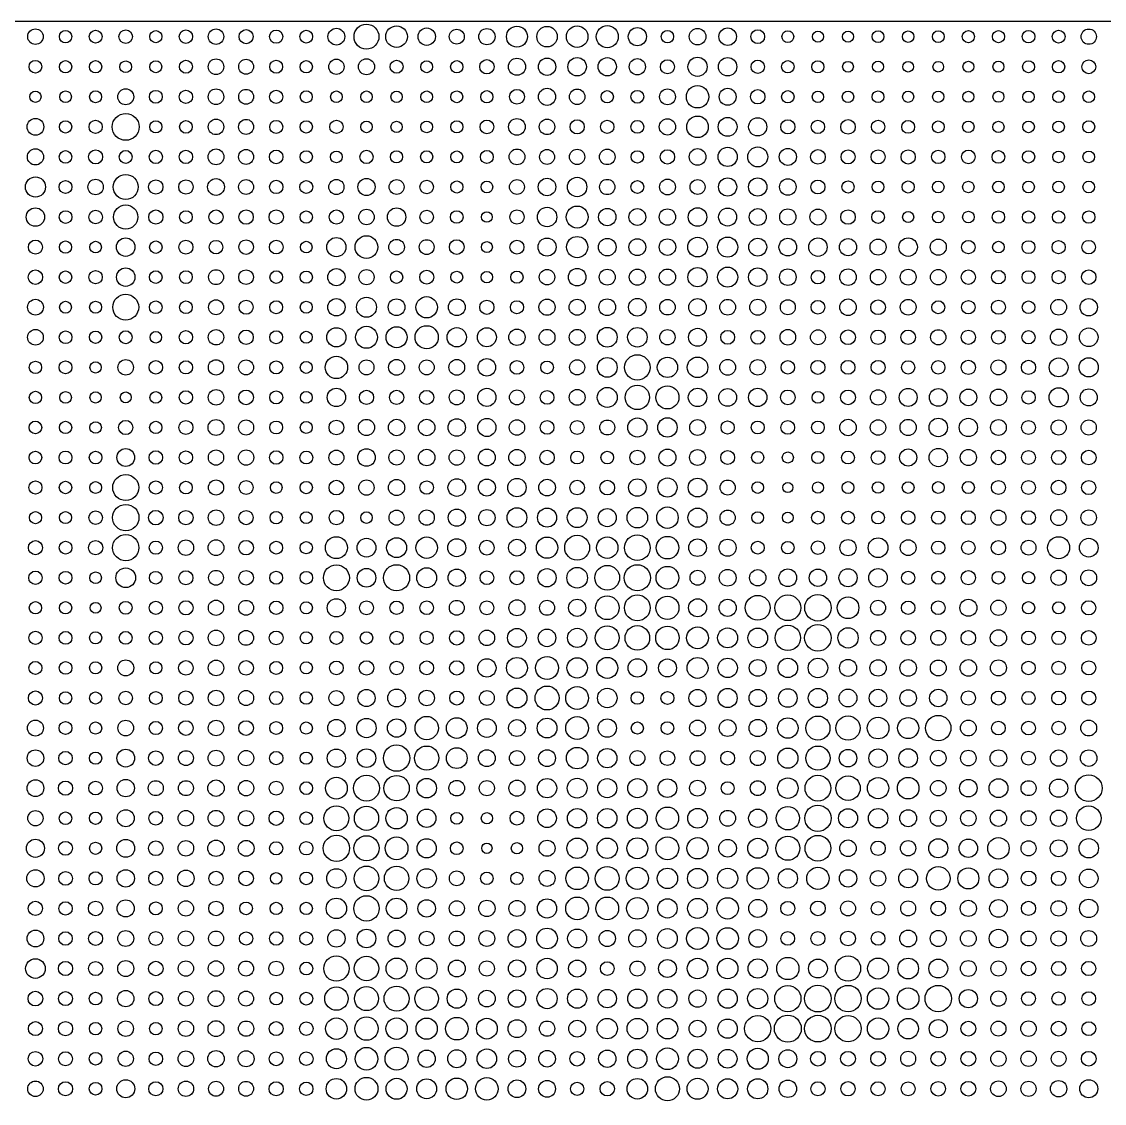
# Model space of a CAD drawing. Header units: millimetres. Extents: x 0 to 15650, y 0 to 8040.
# Drawn here: x 7827 to 9824, y 6045 to 8040 of the extents above; entities that cross this region are included whole.
import ezdxf

# ---------------------------------------------------------------- set-up
doc = ezdxf.new("R2010")
doc.units = ezdxf.units.MM
doc.layers.add('Default', color=7, linetype='Continuous', true_color=0x000000)

msp = doc.modelspace()

# ---------------------------------------------------------------- linework, layer by layer
at = {"layer": 'Default', "color": 0}
msp.add_lwpolyline([(0, 8040), (0, 0), (15650, 0), (15650, 8040)], close=True, dxfattribs=at)
for centre, radius in [((7852.7, 8012.3), 14.3), ((8185.7, 8012.3), 14.2), ((8407.7, 8012.3), 15.5), ((8463.2, 8012.3), 23), ((8518.7, 8012.3), 20), ((8574.2, 8012.3), 16), ((8685.2, 8012.3), 15), ((8740.7, 8012.3), 19.3), ((8796.2, 8012.3), 18.9), ((8851.7, 8012.3), 19.9), ((8907.2, 8012.3), 20.3), ((8962.7, 8012.3), 16.7), ((9073.7, 8012.3), 15.3), ((9129.2, 8012.3), 16.2), ((9795.1, 8012.3), 14.1), ((7908.2, 8012.3), 11.4), ((7963.7, 8012.3), 11.9), ((8019.2, 8012.3), 12.5), ((8074.7, 8012.3), 11.2), ((8130.2, 8012.3), 12.4), ((8241.2, 8012.3), 13), ((8296.7, 8012.3), 12.2), ((8352.2, 8012.3), 11.7), ((8629.7, 8012.3), 13.8), ((9018.2, 8012.3), 11.4), ((9184.7, 8012.3), 12.7), ((9240.2, 8012.3), 10.9), ((9295.7, 8012.3), 10.2), ((9351.2, 8012.3), 10.2), ((9406.6, 8012.3), 10.9), ((9462.1, 8012.3), 10.5), ((9517.6, 8012.3), 10.9), ((9573.1, 8012.3), 11.3), ((9628.6, 8012.3), 11.2), ((9684.1, 8012.3), 11.6), ((9739.6, 8012.3), 11.9), ((7852.7, 7956.8), 11.7), ((7908.2, 7956.8), 11.4), ((7963.7, 7956.8), 11.3), ((8019.2, 7956.8), 10.8), ((8074.7, 7956.8), 11), ((8130.2, 7956.8), 11.9), ((8185.7, 7956.8), 14.4), ((8241.2, 7956.8), 13.7), ((8296.7, 7956.8), 11.9), ((8352.2, 7956.8), 11.4), ((8407.7, 7956.8), 14.1), ((8463.2, 7956.8), 14.8), ((8518.7, 7956.8), 11.9), ((8574.2, 7956.8), 11), ((8629.7, 7956.8), 11.4), ((8685.2, 7956.8), 13.2), ((8740.7, 7956.8), 15.8), ((8796.2, 7956.8), 15.9), ((8851.7, 7956.8), 17), ((8907.2, 7956.8), 16.8), ((8962.7, 7956.8), 15), ((9018.2, 7956.8), 13), ((9073.7, 7956.8), 17.7), ((9129.2, 7956.8), 17), ((9184.7, 7956.8), 12.3), ((9240.2, 7956.8), 11.5), ((9295.7, 7956.8), 11.2), ((9351.2, 7956.8), 9.96), ((9406.6, 7956.8), 10.2), ((9462.1, 7956.8), 9.82), ((9517.6, 7956.8), 9.82), ((9573.1, 7956.8), 10), ((9628.6, 7956.8), 10.2), ((9684.1, 7956.8), 11), ((9739.6, 7956.8), 11.3), ((9795.1, 7956.8), 12.8), ((7852.7, 7901.4), 10.4), ((7908.2, 7901.4), 10.8), ((7963.7, 7901.4), 11.1), ((8019.2, 7901.4), 14.7), ((8074.7, 7901.4), 11.8), ((8130.2, 7901.4), 12.2), ((8185.7, 7901.4), 14.4), ((8241.2, 7901.4), 13.7), ((8296.7, 7901.4), 12.2), ((8352.2, 7901.4), 11.1), ((8407.7, 7901.4), 10.7), ((8463.2, 7901.4), 10.7), ((8518.7, 7901.4), 10.5), ((8574.2, 7901.4), 10.7), ((8629.7, 7901.4), 10.9), ((8685.2, 7901.4), 11.3), ((8740.7, 7901.4), 13.6), ((8796.2, 7901.4), 15.8), ((8851.7, 7901.4), 14.3), ((8907.2, 7901.4), 11.4), ((8962.7, 7901.4), 11.8), ((9018.2, 7901.4), 14.6), ((9073.7, 7901.4), 20.6), ((9129.2, 7901.4), 15.6), ((9184.7, 7901.4), 13.3), ((9240.2, 7901.4), 11.4), ((9295.7, 7901.4), 10.5), ((9351.2, 7901.4), 10.5), ((9406.6, 7901.4), 10.8), ((9462.1, 7901.4), 10.3), ((9517.6, 7901.4), 10.4), ((9573.1, 7901.4), 10.2), ((9628.6, 7901.4), 10.2), ((9684.1, 7901.4), 10.5), ((9739.6, 7901.4), 10.7), ((9795.1, 7901.4), 10.7), ((8019.2, 7845.9), 24.8), ((7852.7, 7845.9), 15.5), ((7908.2, 7845.9), 11.4), ((7963.7, 7845.9), 12.2), ((8074.7, 7845.9), 11.1), ((8130.2, 7845.9), 11.6), ((8185.7, 7845.9), 14.3), ((8241.2, 7845.9), 13.8), ((8296.7, 7845.9), 12), ((8352.2, 7845.9), 11.4), ((8407.7, 7845.9), 12.2), ((8463.2, 7845.9), 10.7), ((8518.7, 7845.9), 10.4), ((8574.2, 7845.9), 10.8), ((8629.7, 7845.9), 11.2), ((8685.2, 7845.9), 12.6), ((8740.7, 7845.9), 15.4), ((8796.2, 7845.9), 14.3), ((8851.7, 7845.9), 13.1), ((8907.2, 7845.9), 12.2), ((8962.7, 7845.9), 11.9), ((9018.2, 7845.9), 15), ((9073.7, 7845.9), 19.9), ((9129.2, 7845.9), 17.4), ((9184.7, 7845.9), 16.8), ((9240.2, 7845.9), 13.1), ((9295.7, 7845.9), 12.3), ((9351.2, 7845.9), 13.4), ((9406.6, 7845.9), 12.3), ((9462.1, 7845.9), 11.8), ((9517.6, 7845.9), 10.9), ((9573.1, 7845.9), 10.5), ((9628.6, 7845.9), 10.4), ((9684.1, 7845.9), 10.7), ((9739.6, 7845.9), 10.7), ((9795.1, 7845.9), 11.1), ((9129.2, 7790.5), 17.7), ((9184.7, 7790.5), 18.4), ((7852.7, 7790.5), 14.9), ((7908.2, 7790.5), 11.6), ((7963.7, 7790.5), 12.9), ((8019.2, 7790.5), 11.9), ((8074.7, 7790.5), 12.2), ((8130.2, 7790.5), 12.4), ((8185.7, 7790.5), 14.6), ((8241.2, 7790.5), 13.8), ((8296.7, 7790.5), 12.5), ((8352.2, 7790.5), 11.3), ((8407.7, 7790.5), 10.8), ((8463.2, 7790.5), 12.2), ((8518.7, 7790.5), 11.2), ((8574.2, 7790.5), 11.2), ((8629.7, 7790.5), 11), ((8685.2, 7790.5), 11.9), ((8740.7, 7790.5), 14.5), ((8796.2, 7790.5), 13.7), ((8851.7, 7790.5), 14.1), ((8907.2, 7790.5), 14.3), ((8962.7, 7790.5), 11.4), ((9018.2, 7790.5), 13.2), ((9073.7, 7790.5), 15.3), ((9240.2, 7790.5), 15.7), ((9295.7, 7790.5), 13.5), ((9351.2, 7790.5), 12.9), ((9406.6, 7790.5), 12.9), ((9462.1, 7790.5), 13.1), ((9517.6, 7790.5), 12.4), ((9573.1, 7790.5), 12.6), ((9628.6, 7790.5), 11.7), ((9684.1, 7790.5), 11.4), ((9739.6, 7790.5), 10.7), ((9795.1, 7790.5), 10.8), ((7852.7, 7735), 18.6), ((7908.2, 7735), 11.9), ((7963.7, 7735), 14.2), ((8019.2, 7735), 23), ((8074.7, 7735), 13.2), ((8130.2, 7735), 13.3), ((8185.7, 7735), 15.5), ((8241.2, 7735), 13.8), ((8296.7, 7735), 12.3), ((8352.2, 7735), 12), ((8407.7, 7735), 14), ((8463.2, 7735), 15.8), ((8518.7, 7735), 13.8), ((8574.2, 7735), 12.4), ((8740.7, 7735), 13.8), ((8796.2, 7735), 16.2), ((8851.7, 7735), 17.9), ((8907.2, 7735), 14.1), ((8962.7, 7735), 11.9), ((9018.2, 7735), 14.6), ((9073.7, 7735), 13.8), ((9129.2, 7735), 16.7), ((9184.7, 7735), 16.9), ((9240.2, 7735), 15.3), ((9295.7, 7735), 12.9), ((8629.7, 7735), 11.2), ((8685.2, 7735), 10.8), ((9351.2, 7735), 11.3), ((9406.6, 7735), 10.9), ((9462.1, 7735), 11.1), ((9517.6, 7735), 10.7), ((9573.1, 7735), 10.5), ((9628.6, 7735), 10.7), ((9684.1, 7735), 10.8), ((9739.6, 7735), 10.7), ((9795.1, 7735), 10.8), ((7852.7, 7679.6), 17), ((7908.2, 7679.6), 11.7), ((7963.7, 7679.6), 12.5), ((8019.2, 7679.6), 22.3), ((8074.7, 7679.6), 13.1), ((8130.2, 7679.6), 11.7), ((8185.7, 7679.6), 13), ((8241.2, 7679.6), 13.3), ((8296.7, 7679.6), 13.2), ((8352.2, 7679.6), 11.3), ((8407.7, 7679.6), 13.1), ((8463.2, 7679.6), 14.3), ((8518.7, 7679.6), 17), ((8574.2, 7679.6), 12.4), ((8629.7, 7679.6), 11.6), ((8685.2, 7679.6), 9.75), ((8740.7, 7679.6), 13.2), ((8796.2, 7679.6), 17.9), ((8851.7, 7679.6), 20.3), ((8907.2, 7679.6), 16), ((8962.7, 7679.6), 15.5), ((9018.2, 7679.6), 15.1), ((9073.7, 7679.6), 17.1), ((9129.2, 7679.6), 16.6), ((9184.7, 7679.6), 15.6), ((9240.2, 7679.6), 15), ((9295.7, 7679.6), 14.7), ((9351.2, 7679.6), 13.4), ((9406.6, 7679.6), 11.7), ((9462.1, 7679.6), 10.2), ((9517.6, 7679.6), 10.7), ((9573.1, 7679.6), 10.7), ((9628.6, 7679.6), 11.4), ((9684.1, 7679.6), 11.3), ((9739.6, 7679.6), 11.3), ((9795.1, 7679.6), 11.4), ((7852.7, 7624.1), 13), ((7908.2, 7624.1), 11.3), ((7963.7, 7624.1), 10.7), ((8019.2, 7624.1), 17.1), ((8074.7, 7624.1), 11.5), ((8130.2, 7624.1), 12.9), ((8185.7, 7624.1), 12.5), ((8241.2, 7624.1), 13.4), ((8296.7, 7624.1), 12.6), ((8352.2, 7624.1), 10.7), ((8407.7, 7624.1), 17.7), ((8463.2, 7624.1), 21), ((8518.7, 7624.1), 14.3), ((8574.2, 7624.1), 13.7), ((8629.7, 7624.1), 13.6), ((8685.2, 7624.1), 10.1), ((8740.7, 7624.1), 12.9), ((8796.2, 7624.1), 16.7), ((8851.7, 7624.1), 19.6), ((8907.2, 7624.1), 16.2), ((8962.7, 7624.1), 15.5), ((9018.2, 7624.1), 15.2), ((9073.7, 7624.1), 18.2), ((9129.2, 7624.1), 18.6), ((9184.7, 7624.1), 16.5), ((9240.2, 7624.1), 16.3), ((9295.7, 7624.1), 17), ((9351.2, 7624.1), 15.8), ((9406.6, 7624.1), 14.8), ((9462.1, 7624.1), 17), ((9517.6, 7624.1), 14.9), ((9573.1, 7624.1), 12.4), ((9628.6, 7624.1), 10.7), ((9684.1, 7624.1), 11.9), ((9739.6, 7624.1), 12.2), ((9795.1, 7624.1), 12.5), ((9129.2, 7568.7), 18.5), ((7852.7, 7568.7), 13.3), ((7908.2, 7568.7), 11.6), ((7963.7, 7568.7), 12.3), ((8019.2, 7568.7), 17), ((8074.7, 7568.7), 11.7), ((8130.2, 7568.7), 11.8), ((8185.7, 7568.7), 13.8), ((8241.2, 7568.7), 13.6), ((8296.7, 7568.7), 11.7), ((8352.2, 7568.7), 11.3), ((8407.7, 7568.7), 15.9), ((8463.2, 7568.7), 13.9), ((8518.7, 7568.7), 11.4), ((8574.2, 7568.7), 12.9), ((8629.7, 7568.7), 10.9), ((8685.2, 7568.7), 10.5), ((8740.7, 7568.7), 11.3), ((8796.2, 7568.7), 14.3), ((8851.7, 7568.7), 16.2), ((8907.2, 7568.7), 14.7), ((8962.7, 7568.7), 14.8), ((9018.2, 7568.7), 15), ((9073.7, 7568.7), 17.8), ((9184.7, 7568.7), 17), ((9240.2, 7568.7), 15.3), ((9295.7, 7568.7), 12.4), ((9351.2, 7568.7), 15.3), ((9406.6, 7568.7), 14.2), ((9462.1, 7568.7), 14.5), ((9517.6, 7568.7), 14.3), ((9573.1, 7568.7), 13.3), ((9628.6, 7568.7), 12.5), ((9684.1, 7568.7), 11.9), ((9739.6, 7568.7), 12.2), ((9795.1, 7568.7), 13.4), ((7852.7, 7513.2), 14.6), ((8019.2, 7513.2), 23.9), ((8407.7, 7513.2), 16), ((8463.2, 7513.2), 18.4), ((8518.7, 7513.2), 15.5), ((8574.2, 7513.2), 19.7), ((8629.7, 7513.2), 15.5), ((8796.2, 7513.2), 14.9), ((8851.7, 7513.2), 14.8), ((8907.2, 7513.2), 15.5), ((8962.7, 7513.2), 16.2), ((9018.2, 7513.2), 14.3), ((9073.7, 7513.2), 16.1), ((9129.2, 7513.2), 14.5), ((9184.7, 7513.2), 14.7), ((9351.2, 7513.2), 15.3), ((9462.1, 7513.2), 14.5), ((9739.6, 7513.2), 14.5), ((9795.1, 7513.2), 15.9), ((7908.2, 7513.2), 10.9), ((7963.7, 7513.2), 11.1), ((8074.7, 7513.2), 11.7), ((8130.2, 7513.2), 11.8), ((8185.7, 7513.2), 13.8), ((8241.2, 7513.2), 12.9), ((8296.7, 7513.2), 11.9), ((8352.2, 7513.2), 11.1), ((8685.2, 7513.2), 13.1), ((8740.7, 7513.2), 12.1), ((9240.2, 7513.2), 13.8), ((9295.7, 7513.2), 12.6), ((9406.6, 7513.2), 13.6), ((9517.6, 7513.2), 11.9), ((9573.1, 7513.2), 12.4), ((9628.6, 7513.2), 12.9), ((9684.1, 7513.2), 11.6), ((7852.7, 7457.8), 14.5), ((7908.2, 7457.8), 11.7), ((7963.7, 7457.8), 11.3), ((8019.2, 7457.8), 11.9), ((8074.7, 7457.8), 10.7), ((8130.2, 7457.8), 12.2), ((8185.7, 7457.8), 14.2), ((8241.2, 7457.8), 13.3), ((8296.7, 7457.8), 11.9), ((8352.2, 7457.8), 11), ((8407.7, 7457.8), 17.7), ((8463.2, 7457.8), 20.2), ((8518.7, 7457.8), 19.4), ((8574.2, 7457.8), 21.4), ((8629.7, 7457.8), 17.8), ((8685.2, 7457.8), 17.5), ((8740.7, 7457.8), 15), ((8796.2, 7457.8), 14.6), ((8851.7, 7457.8), 14.6), ((8907.2, 7457.8), 18.2), ((8962.7, 7457.8), 18), ((9018.2, 7457.8), 14.1), ((9073.7, 7457.8), 16.5), ((9129.2, 7457.8), 12.8), ((9184.7, 7457.8), 12.8), ((9240.2, 7457.8), 14.4), ((9295.7, 7457.8), 13.7), ((9351.2, 7457.8), 13.6), ((9406.6, 7457.8), 13.4), ((9462.1, 7457.8), 13.4), ((9517.6, 7457.8), 14), ((9573.1, 7457.8), 13.1), ((9628.6, 7457.8), 12.7), ((9684.1, 7457.8), 12.2), ((9739.6, 7457.8), 15.1), ((9795.1, 7457.8), 17.2), ((7852.7, 7402.3), 11.4), ((7908.2, 7402.3), 11.9), ((7963.7, 7402.3), 10.4), ((8019.2, 7402.3), 14.3), ((8074.7, 7402.3), 12.4), ((8130.2, 7402.3), 12.2), ((8185.7, 7402.3), 14.1), ((8241.2, 7402.3), 13.8), ((8296.7, 7402.3), 12), ((8352.2, 7402.3), 11.1), ((8407.7, 7402.3), 20.7), ((8463.2, 7402.3), 13.8), ((8518.7, 7402.3), 14.6), ((8574.2, 7402.3), 13.8), ((8629.7, 7402.3), 14.5), ((8685.2, 7402.3), 16.2), ((8740.7, 7402.3), 12.7), ((8796.2, 7402.3), 11.7), ((8851.7, 7402.3), 13.9), ((8907.2, 7402.3), 18.2), ((8962.7, 7402.3), 23.4), ((9018.2, 7402.3), 18.7), ((9073.7, 7402.3), 19), ((9129.2, 7402.3), 14.6), ((9184.7, 7402.3), 14.3), ((9240.2, 7402.3), 12.4), ((9295.7, 7402.3), 12.9), ((9351.2, 7402.3), 12.8), ((9406.6, 7402.3), 12.9), ((9462.1, 7402.3), 12.3), ((9517.6, 7402.3), 12.4), ((9573.1, 7402.3), 13.1), ((9628.6, 7402.3), 13.8), ((9684.1, 7402.3), 13.1), ((9739.6, 7402.3), 17.4), ((9795.1, 7402.3), 17.7), ((8962.7, 7346.9), 22.5), ((9018.2, 7346.9), 21.3), ((7852.7, 7346.9), 11.3), ((7908.2, 7346.9), 10.8), ((7963.7, 7346.9), 10.5), ((8019.2, 7346.9), 10), ((8074.7, 7346.9), 10.8), ((8130.2, 7346.9), 12.3), ((8185.7, 7346.9), 14.3), ((8241.2, 7346.9), 13.6), ((8296.7, 7346.9), 12), ((8352.2, 7346.9), 10.9), ((8407.7, 7346.9), 17), ((8463.2, 7346.9), 13.1), ((8518.7, 7346.9), 13.1), ((8574.2, 7346.9), 13), ((8629.7, 7346.9), 13.8), ((8685.2, 7346.9), 16.8), ((8740.7, 7346.9), 13.8), ((8796.2, 7346.9), 12.7), ((8851.7, 7346.9), 14.6), ((8907.2, 7346.9), 18.4), ((9073.7, 7346.9), 17), ((9129.2, 7346.9), 16.4), ((9184.7, 7346.9), 16.9), ((9240.2, 7346.9), 13.5), ((9295.7, 7346.9), 10.9), ((9351.2, 7346.9), 13.6), ((9406.6, 7346.9), 14.1), ((9462.1, 7346.9), 16.6), ((9517.6, 7346.9), 16.4), ((9573.1, 7346.9), 15.4), ((9628.6, 7346.9), 15.2), ((9684.1, 7346.9), 12.4), ((9739.6, 7346.9), 17.7), ((9795.1, 7346.9), 15.8), ((8685.2, 7291.4), 16.7), ((8962.7, 7291.4), 17.6), ((9018.2, 7291.4), 17.9), ((9517.6, 7291.4), 17), ((9573.1, 7291.4), 16.9), ((7852.7, 7291.4), 11.7), ((7908.2, 7291.4), 11.4), ((7963.7, 7291.4), 10.7), ((8019.2, 7291.4), 13.1), ((8074.7, 7291.4), 11.4), ((8130.2, 7291.4), 12.9), ((8185.7, 7291.4), 14.7), ((8241.2, 7291.4), 13.9), ((8296.7, 7291.4), 11.9), ((8352.2, 7291.4), 11), ((8407.7, 7291.4), 13.6), ((8463.2, 7291.4), 15), ((8518.7, 7291.4), 15.1), ((8574.2, 7291.4), 15.1), ((8629.7, 7291.4), 16.1), ((8740.7, 7291.4), 14.2), ((8796.2, 7291.4), 12.6), ((8851.7, 7291.4), 12.8), ((8907.2, 7291.4), 13.8), ((9073.7, 7291.4), 14.5), ((9129.2, 7291.4), 12.1), ((9184.7, 7291.4), 11.9), ((9240.2, 7291.4), 12.6), ((9295.7, 7291.4), 11.8), ((9351.2, 7291.4), 15.1), ((9406.6, 7291.4), 14.3), ((9462.1, 7291.4), 15), ((9628.6, 7291.4), 14.5), ((9684.1, 7291.4), 12.8), ((9739.6, 7291.4), 13.9), ((9795.1, 7291.4), 14), ((7852.7, 7236), 11.7), ((7908.2, 7236), 11.9), ((8019.2, 7236), 16.4), ((8074.7, 7236), 12.4), ((8130.2, 7236), 12.2), ((8185.7, 7236), 14.1), ((8241.2, 7236), 14.1), ((8296.7, 7236), 12.4), ((8352.2, 7236), 11.8), ((8407.7, 7236), 13.7), ((8463.2, 7236), 16.2), ((8518.7, 7236), 14), ((8574.2, 7236), 15.2), ((8629.7, 7236), 14.1), ((8685.2, 7236), 15.5), ((8740.7, 7236), 15), ((8796.2, 7236), 13.4), ((8851.7, 7236), 11.8), ((8962.7, 7236), 13.6), ((9018.2, 7236), 15.7), ((9073.7, 7236), 14.6), ((9129.2, 7236), 12.8), ((9351.2, 7236), 11.8), ((9406.6, 7236), 12.6), ((9462.1, 7236), 15.8), ((9517.6, 7236), 16.9), ((9573.1, 7236), 14.8), ((9628.6, 7236), 13.3), ((9684.1, 7236), 12.9), ((9739.6, 7236), 13.1), ((9795.1, 7236), 13.5), ((7963.7, 7236), 11.7), ((8907.2, 7236), 11.7), ((9184.7, 7236), 11.2), ((9240.2, 7236), 10.2), ((9295.7, 7236), 11.2), ((7852.7, 7180.6), 12.1), ((7908.2, 7180.6), 11.5), ((7963.7, 7180.6), 10.9), ((8019.2, 7180.6), 24), ((8074.7, 7180.6), 12.2), ((8130.2, 7180.6), 11.7), ((8185.7, 7180.6), 14), ((8241.2, 7180.6), 12.8), ((8296.7, 7180.6), 10.8), ((8352.2, 7180.6), 11.3), ((8407.7, 7180.6), 13.6), ((8463.2, 7180.6), 14.1), ((8518.7, 7180.6), 14.9), ((8574.2, 7180.6), 12.4), ((8629.7, 7180.6), 16.2), ((8685.2, 7180.6), 15.7), ((8740.7, 7180.6), 17), ((8796.2, 7180.6), 15.3), ((8851.7, 7180.6), 13.5), ((8907.2, 7180.6), 13.6), ((8962.7, 7180.6), 16.1), ((9018.2, 7180.6), 17.7), ((9073.7, 7180.6), 17.3), ((9129.2, 7180.6), 13.9), ((9184.7, 7180.6), 10.7), ((9240.2, 7180.6), 9.26), ((9295.7, 7180.6), 10.3), ((9351.2, 7180.6), 11), ((9406.6, 7180.6), 10.6), ((9462.1, 7180.6), 10.8), ((9517.6, 7180.6), 10.9), ((9573.1, 7180.6), 11.2), ((9628.6, 7180.6), 12.9), ((9684.1, 7180.6), 12.8), ((9739.6, 7180.6), 13.5), ((9795.1, 7180.6), 13.1), ((8019.2, 7125.1), 24.4), ((7852.7, 7125.1), 11.2), ((7908.2, 7125.1), 11.1), ((7963.7, 7125.1), 12.5), ((8074.7, 7125.1), 13.4), ((8130.2, 7125.1), 13.2), ((8185.7, 7125.1), 14.3), ((8241.2, 7125.1), 13.1), ((8296.7, 7125.1), 11.4), ((8352.2, 7125.1), 11), ((8407.7, 7125.1), 13.3), ((8463.2, 7125.1), 10.7), ((8518.7, 7125.1), 13.9), ((8574.2, 7125.1), 14.1), ((8629.7, 7125.1), 15.8), ((8685.2, 7125.1), 15), ((8740.7, 7125.1), 18.2), ((8796.2, 7125.1), 17.6), ((8851.7, 7125.1), 18.3), ((8907.2, 7125.1), 16.7), ((8962.7, 7125.1), 18.9), ((9018.2, 7125.1), 19.8), ((9073.7, 7125.1), 17.7), ((9129.2, 7125.1), 14), ((9184.7, 7125.1), 10.9), ((9240.2, 7125.1), 10), ((9295.7, 7125.1), 11.8), ((9351.2, 7125.1), 11.8), ((9406.6, 7125.1), 11.7), ((9462.1, 7125.1), 12.5), ((9517.6, 7125.1), 12.2), ((9573.1, 7125.1), 12.8), ((9628.6, 7125.1), 13.9), ((9684.1, 7125.1), 12.8), ((9739.6, 7125.1), 14.6), ((9795.1, 7125.1), 14.3), ((8019.2, 7069.7), 24.3), ((8407.7, 7069.7), 20.2), ((8518.7, 7069.7), 18.4), ((8574.2, 7069.7), 19.8), ((8796.2, 7069.7), 19.6), ((8851.7, 7069.7), 23), ((8907.2, 7069.7), 19.8), ((8962.7, 7069.7), 23.7), ((9018.2, 7069.7), 20.8), ((9739.6, 7069.7), 20.3), ((7852.7, 7069.7), 13), ((7908.2, 7069.7), 11.7), ((7963.7, 7069.7), 13.1), ((8074.7, 7069.7), 12.2), ((8130.2, 7069.7), 14.2), ((8185.7, 7069.7), 14.6), ((8241.2, 7069.7), 13.4), ((8296.7, 7069.7), 11.8), ((8352.2, 7069.7), 11.3), ((8463.2, 7069.7), 17.3), ((8629.7, 7069.7), 16.6), ((8685.2, 7069.7), 13.6), ((8740.7, 7069.7), 15.5), ((9073.7, 7069.7), 16.3), ((9129.2, 7069.7), 15.7), ((9184.7, 7069.7), 11.9), ((9240.2, 7069.7), 11.5), ((9295.7, 7069.7), 12.4), ((9351.2, 7069.7), 15), ((9406.6, 7069.7), 18.2), ((9462.1, 7069.7), 14.5), ((9517.6, 7069.7), 12.2), ((9573.1, 7069.7), 12.5), ((9628.6, 7069.7), 13.3), ((9684.1, 7069.7), 13.7), ((9795.1, 7069.7), 17.3), ((8019.2, 7014.2), 18.2), ((8407.7, 7014.2), 23.9), ((8463.2, 7014.2), 17.2), ((8518.7, 7014.2), 24.1), ((8574.2, 7014.2), 18.4), ((8629.7, 7014.2), 16), ((8796.2, 7014.2), 16.8), ((8851.7, 7014.2), 19.1), ((8907.2, 7014.2), 22.8), ((8962.7, 7014.2), 24.1), ((9018.2, 7014.2), 21), ((9073.7, 7014.2), 13.8), ((9129.2, 7014.2), 15.5), ((9184.7, 7014.2), 15), ((9240.2, 7014.2), 16.3), ((9295.7, 7014.2), 16), ((9351.2, 7014.2), 16.7), ((9406.6, 7014.2), 17.1), ((9739.6, 7014.2), 14.1), ((9795.1, 7014.2), 14.6), ((7852.7, 7014.2), 12.4), ((7908.2, 7014.2), 11.8), ((7963.7, 7014.2), 10.7), ((8074.7, 7014.2), 11.7), ((8130.2, 7014.2), 12.9), ((8185.7, 7014.2), 13.7), ((8241.2, 7014.2), 13.5), ((8296.7, 7014.2), 11.9), ((8352.2, 7014.2), 11.6), ((8685.2, 7014.2), 12.6), ((8740.7, 7014.2), 12.9), ((9462.1, 7014.2), 12.2), ((9517.6, 7014.2), 11.9), ((9573.1, 7014.2), 13.1), ((9628.6, 7014.2), 11.6), ((9684.1, 7014.2), 11.4), ((7852.7, 6958.8), 11.4), ((7908.2, 6958.8), 11.4), ((7963.7, 6958.8), 10), ((8019.2, 6958.8), 11.9), ((8074.7, 6958.8), 12.2), ((8130.2, 6958.8), 13.1), ((8185.7, 6958.8), 14.1), ((8241.2, 6958.8), 13.7), ((8296.7, 6958.8), 12.4), ((8352.2, 6958.8), 11.2), ((8407.7, 6958.8), 16.8), ((8463.2, 6958.8), 12.8), ((8518.7, 6958.8), 12.4), ((8574.2, 6958.8), 12.6), ((8629.7, 6958.8), 13.7), ((8685.2, 6958.8), 12.9), ((8740.7, 6958.8), 14.8), ((8796.2, 6958.8), 13.8), ((8851.7, 6958.8), 15.9), ((8907.2, 6958.8), 21.8), ((8962.7, 6958.8), 23.8), ((9018.2, 6958.8), 21.3), ((9073.7, 6958.8), 16.6), ((9129.2, 6958.8), 15.8), ((9184.7, 6958.8), 22.9), ((9240.2, 6958.8), 23.7), ((9295.7, 6958.8), 24.4), ((9351.2, 6958.8), 20), ((9406.6, 6958.8), 13.8), ((9462.1, 6958.8), 12.4), ((9517.6, 6958.8), 12.6), ((9573.1, 6958.8), 15.7), ((9628.6, 6958.8), 14.1), ((9684.1, 6958.8), 11.4), ((9739.6, 6958.8), 11.2), ((9795.1, 6958.8), 13.1), ((7852.7, 6903.3), 12.2), ((7908.2, 6903.3), 11.8), ((7963.7, 6903.3), 11.2), ((8019.2, 6903.3), 11.8), ((8074.7, 6903.3), 12.3), ((8130.2, 6903.3), 13.1), ((8185.7, 6903.3), 14.4), ((8241.2, 6903.3), 13.7), ((8296.7, 6903.3), 12.7), ((8352.2, 6903.3), 11.2), ((8407.7, 6903.3), 11.9), ((8463.2, 6903.3), 11.4), ((8518.7, 6903.3), 12.4), ((8574.2, 6903.3), 12.2), ((8629.7, 6903.3), 13.3), ((8685.2, 6903.3), 14.3), ((8740.7, 6903.3), 17.4), ((8796.2, 6903.3), 16.2), ((8851.7, 6903.3), 17.7), ((8907.2, 6903.3), 22), ((8962.7, 6903.3), 22.7), ((9018.2, 6903.3), 21.7), ((9073.7, 6903.3), 20.1), ((9129.2, 6903.3), 18.4), ((9184.7, 6903.3), 18.1), ((9240.2, 6903.3), 23.4), ((9295.7, 6903.3), 24.5), ((9351.2, 6903.3), 18.7), ((9406.6, 6903.3), 13.8), ((9462.1, 6903.3), 13.4), ((9517.6, 6903.3), 13.7), ((9573.1, 6903.3), 13.4), ((9628.6, 6903.3), 15), ((9684.1, 6903.3), 12.6), ((9739.6, 6903.3), 12.5), ((9795.1, 6903.3), 13.5), ((8796.2, 6847.9), 21.1), ((7852.7, 6847.9), 11.9), ((7908.2, 6847.9), 11.7), ((7963.7, 6847.9), 11.2), ((8019.2, 6847.9), 14.7), ((8074.7, 6847.9), 11.2), ((8130.2, 6847.9), 13.4), ((8185.7, 6847.9), 14.3), ((8241.2, 6847.9), 13.4), ((8296.7, 6847.9), 11.9), ((8352.2, 6847.9), 11.2), ((8407.7, 6847.9), 12.7), ((8463.2, 6847.9), 13.3), ((8518.7, 6847.9), 12.5), ((8574.2, 6847.9), 12.8), ((8629.7, 6847.9), 13.2), ((8685.2, 6847.9), 16.9), ((8740.7, 6847.9), 19.3), ((8851.7, 6847.9), 18.8), ((8907.2, 6847.9), 19.4), ((8962.7, 6847.9), 17), ((9018.2, 6847.9), 16.5), ((9073.7, 6847.9), 19.3), ((9129.2, 6847.9), 17.9), ((9184.7, 6847.9), 15.5), ((9240.2, 6847.9), 17.9), ((9295.7, 6847.9), 18), ((9351.2, 6847.9), 15.7), ((9406.6, 6847.9), 15.1), ((9462.1, 6847.9), 15.3), ((9517.6, 6847.9), 14.6), ((9573.1, 6847.9), 15.3), ((9628.6, 6847.9), 14.8), ((9684.1, 6847.9), 12.5), ((9739.6, 6847.9), 12.4), ((9795.1, 6847.9), 12.9), ((8518.7, 6792.4), 16.4), ((8740.7, 6792.4), 18.3), ((8796.2, 6792.4), 22.1), ((8851.7, 6792.4), 21), ((8907.2, 6792.4), 18), ((9129.2, 6792.4), 17.6), ((9240.2, 6792.4), 17.2), ((9295.7, 6792.4), 17.7), ((9351.2, 6792.4), 16.4), ((9406.6, 6792.4), 16.2), ((9517.6, 6792.4), 16.1), ((7852.7, 6792.4), 13), ((7908.2, 6792.4), 11.4), ((7963.7, 6792.4), 11.2), ((8019.2, 6792.4), 12.4), ((8074.7, 6792.4), 11.9), ((8130.2, 6792.4), 13.2), ((8185.7, 6792.4), 14.3), ((8241.2, 6792.4), 13.9), ((8296.7, 6792.4), 12.2), ((8352.2, 6792.4), 11.4), ((8407.7, 6792.4), 13.8), ((8463.2, 6792.4), 15.8), ((8574.2, 6792.4), 14.3), ((8629.7, 6792.4), 12.9), ((8685.2, 6792.4), 13.7), ((8962.7, 6792.4), 11.6), ((9018.2, 6792.4), 11.9), ((9073.7, 6792.4), 15.8), ((9184.7, 6792.4), 15.9), ((9462.1, 6792.4), 15.3), ((9573.1, 6792.4), 13.1), ((9628.6, 6792.4), 12.9), ((9684.1, 6792.4), 12.2), ((9739.6, 6792.4), 12.8), ((9795.1, 6792.4), 12.9), ((7852.7, 6737), 14.7), ((7908.2, 6737), 11.9), ((8019.2, 6737), 14.5), ((8074.7, 6737), 12.2), ((8130.2, 6737), 13.5), ((8185.7, 6737), 14.3), ((8241.2, 6737), 13.6), ((8296.7, 6737), 11.9), ((8407.7, 6737), 16), ((8463.2, 6737), 17.9), ((8518.7, 6737), 16.9), ((8574.2, 6737), 21.5), ((8629.7, 6737), 19.1), ((8685.2, 6737), 17.2), ((8740.7, 6737), 15.5), ((8796.2, 6737), 18.2), ((8851.7, 6737), 21), ((8907.2, 6737), 17), ((9018.2, 6737), 11.7), ((9073.7, 6737), 14.6), ((9129.2, 6737), 15.5), ((9184.7, 6737), 15.9), ((9240.2, 6737), 18.9), ((9295.7, 6737), 22.2), ((9351.2, 6737), 22.3), ((9406.6, 6737), 20), ((9462.1, 6737), 19.4), ((9517.6, 6737), 23.4), ((9573.1, 6737), 14.6), ((9628.6, 6737), 12.6), ((9684.1, 6737), 12.7), ((9739.6, 6737), 12.4), ((9795.1, 6737), 14.6), ((7963.7, 6737), 11.2), ((8352.2, 6737), 11.2), ((8962.7, 6737), 11.2), ((7852.7, 6681.5), 15.2), ((7908.2, 6681.5), 12.4), ((7963.7, 6681.5), 11.3), ((8019.2, 6681.5), 16.4), ((8074.7, 6681.5), 13.4), ((8130.2, 6681.5), 13.7), ((8185.7, 6681.5), 14.6), ((8241.2, 6681.5), 14.1), ((8296.7, 6681.5), 12.3), ((8352.2, 6681.5), 11.3), ((8407.7, 6681.5), 16.8), ((8463.2, 6681.5), 17.1), ((8518.7, 6681.5), 24.3), ((8574.2, 6681.5), 22.3), ((8629.7, 6681.5), 19.2), ((8685.2, 6681.5), 15.6), ((8740.7, 6681.5), 13.9), ((8796.2, 6681.5), 15.5), ((8851.7, 6681.5), 19.8), ((8907.2, 6681.5), 17.8), ((8962.7, 6681.5), 13.8), ((9018.2, 6681.5), 13.6), ((9073.7, 6681.5), 13.7), ((9129.2, 6681.5), 12.8), ((9184.7, 6681.5), 13.8), ((9240.2, 6681.5), 18.6), ((9295.7, 6681.5), 22.3), ((9351.2, 6681.5), 16.2), ((9406.6, 6681.5), 17), ((9462.1, 6681.5), 17.2), ((9517.6, 6681.5), 14.4), ((9573.1, 6681.5), 14.4), ((9628.6, 6681.5), 15.3), ((9684.1, 6681.5), 12.9), ((9739.6, 6681.5), 15), ((9795.1, 6681.5), 15.2), ((8463.2, 6626.1), 23.9), ((8518.7, 6626.1), 23.4), ((9295.7, 6626.1), 23.8), ((9795.1, 6626.1), 24.6), ((7852.7, 6626.1), 15.4), ((7908.2, 6626.1), 13.1), ((7963.7, 6626.1), 12.6), ((8019.2, 6626.1), 16), ((8074.7, 6626.1), 13.8), ((8130.2, 6626.1), 13.8), ((8185.7, 6626.1), 15.1), ((8241.2, 6626.1), 14.2), ((8296.7, 6626.1), 12.9), ((8352.2, 6626.1), 11.7), ((8407.7, 6626.1), 20), ((8574.2, 6626.1), 18.1), ((8629.7, 6626.1), 14.4), ((8685.2, 6626.1), 13.9), ((8740.7, 6626.1), 14.8), ((8796.2, 6626.1), 17.8), ((8851.7, 6626.1), 18.2), ((8907.2, 6626.1), 17.6), ((8962.7, 6626.1), 17.6), ((9018.2, 6626.1), 17.2), ((9073.7, 6626.1), 14.6), ((9129.2, 6626.1), 11.9), ((9184.7, 6626.1), 13.7), ((9240.2, 6626.1), 19), ((9351.2, 6626.1), 22.6), ((9406.6, 6626.1), 19.6), ((9462.1, 6626.1), 19.8), ((9517.6, 6626.1), 14.3), ((9573.1, 6626.1), 16.2), ((9628.6, 6626.1), 17.4), ((9684.1, 6626.1), 13.8), ((9739.6, 6626.1), 16.8), ((8407.7, 6570.6), 23), ((8463.2, 6570.6), 22.4), ((8518.7, 6570.6), 19.8), ((8962.7, 6570.6), 18.4), ((9018.2, 6570.6), 20.6), ((9240.2, 6570.6), 21.5), ((9295.7, 6570.6), 24.2), ((9795.1, 6570.6), 22.7), ((7852.7, 6570.6), 14), ((7908.2, 6570.6), 11.6), ((7963.7, 6570.6), 11.3), ((8019.2, 6570.6), 15.7), ((8074.7, 6570.6), 12.6), ((8130.2, 6570.6), 14.3), ((8185.7, 6570.6), 14.6), ((8241.2, 6570.6), 14.2), ((8296.7, 6570.6), 13.2), ((8352.2, 6570.6), 11.7), ((8574.2, 6570.6), 17), ((8629.7, 6570.6), 10.9), ((8685.2, 6570.6), 10.4), ((8740.7, 6570.6), 12.8), ((8796.2, 6570.6), 17.2), ((8851.7, 6570.6), 17.9), ((8907.2, 6570.6), 17.9), ((9073.7, 6570.6), 18.2), ((9129.2, 6570.6), 14.6), ((9184.7, 6570.6), 16.8), ((9351.2, 6570.6), 17.6), ((9406.6, 6570.6), 17.9), ((9462.1, 6570.6), 15.6), ((9517.6, 6570.6), 14.7), ((9573.1, 6570.6), 14.3), ((9628.6, 6570.6), 15), ((9684.1, 6570.6), 13.9), ((9739.6, 6570.6), 15.1), ((7852.7, 6515.2), 16.7), ((8019.2, 6515.2), 16.5), ((8130.2, 6515.2), 14.3), ((8185.7, 6515.2), 15.1), ((8241.2, 6515.2), 14.6), ((8407.7, 6515.2), 24.2), ((8463.2, 6515.2), 23.2), ((8518.7, 6515.2), 21), ((8574.2, 6515.2), 17.7), ((8796.2, 6515.2), 14.8), ((8851.7, 6515.2), 18.9), ((8907.2, 6515.2), 18.8), ((8962.7, 6515.2), 19.3), ((9018.2, 6515.2), 21.1), ((9073.7, 6515.2), 19.6), ((9129.2, 6515.2), 16.3), ((9184.7, 6515.2), 18.4), ((9240.2, 6515.2), 22.2), ((9295.7, 6515.2), 23.8), ((9351.2, 6515.2), 15.3), ((9462.1, 6515.2), 14.1), ((9517.6, 6515.2), 17.6), ((9573.1, 6515.2), 17), ((9628.6, 6515.2), 19.8), ((9684.1, 6515.2), 13.9), ((9739.6, 6515.2), 15.5), ((9795.1, 6515.2), 17.9), ((7908.2, 6515.2), 12.8), ((7963.7, 6515.2), 11.2), ((8074.7, 6515.2), 13.6), ((8296.7, 6515.2), 12.2), ((8352.2, 6515.2), 12.3), ((8629.7, 6515.2), 11.7), ((8685.2, 6515.2), 9.54), ((8740.7, 6515.2), 10.4), ((9406.6, 6515.2), 13.4), ((7852.7, 6459.7), 15.9), ((7908.2, 6459.7), 12.6), ((7963.7, 6459.7), 12.1), ((8019.2, 6459.7), 16), ((8074.7, 6459.7), 13), ((8130.2, 6459.7), 15.2), ((8185.7, 6459.7), 13.1), ((8241.2, 6459.7), 13.6), ((8296.7, 6459.7), 10.7), ((8352.2, 6459.7), 11.7), ((8407.7, 6459.7), 17.9), ((8463.2, 6459.7), 22.7), ((8518.7, 6459.7), 22.5), ((8574.2, 6459.7), 17.9), ((8629.7, 6459.7), 13.7), ((8685.2, 6459.7), 11.5), ((8740.7, 6459.7), 11.4), ((8796.2, 6459.7), 14.7), ((8851.7, 6459.7), 20.8), ((8907.2, 6459.7), 22), ((8962.7, 6459.7), 20.6), ((9018.2, 6459.7), 18.8), ((9073.7, 6459.7), 18.5), ((9129.2, 6459.7), 18.7), ((9184.7, 6459.7), 19.7), ((9240.2, 6459.7), 17.8), ((9295.7, 6459.7), 20.6), ((9351.2, 6459.7), 16), ((9406.6, 6459.7), 14.3), ((9462.1, 6459.7), 17.4), ((9517.6, 6459.7), 21.7), ((9573.1, 6459.7), 19.4), ((9628.6, 6459.7), 17.3), ((9684.1, 6459.7), 13.6), ((9739.6, 6459.7), 13.3), ((9795.1, 6459.7), 17.2), ((7852.7, 6404.3), 13.1), ((7908.2, 6404.3), 12.3), ((7963.7, 6404.3), 13.4), ((8019.2, 6404.3), 15.8), ((8074.7, 6404.3), 11.9), ((8130.2, 6404.3), 14.1), ((8185.7, 6404.3), 13.4), ((8241.2, 6404.3), 11.7), ((8296.7, 6404.3), 11.4), ((8352.2, 6404.3), 11.4), ((8407.7, 6404.3), 18.9), ((8463.2, 6404.3), 23.5), ((8518.7, 6404.3), 18.9), ((8574.2, 6404.3), 16.1), ((8629.7, 6404.3), 14), ((8685.2, 6404.3), 15), ((8740.7, 6404.3), 14.8), ((8796.2, 6404.3), 17.7), ((8851.7, 6404.3), 21), ((8907.2, 6404.3), 21), ((8962.7, 6404.3), 19.9), ((9018.2, 6404.3), 17.8), ((9073.7, 6404.3), 18.4), ((9129.2, 6404.3), 19.8), ((9184.7, 6404.3), 16.6), ((9240.2, 6404.3), 13), ((9295.7, 6404.3), 13.6), ((9351.2, 6404.3), 13.8), ((9406.6, 6404.3), 12.5), ((9462.1, 6404.3), 13.8), ((9517.6, 6404.3), 13.6), ((9573.1, 6404.3), 14.9), ((9628.6, 6404.3), 16.2), ((9684.1, 6404.3), 13.1), ((9739.6, 6404.3), 14.2), ((9795.1, 6404.3), 17), ((7852.7, 6348.8), 15.5), ((7908.2, 6348.8), 12.5), ((7963.7, 6348.8), 12.9), ((8019.2, 6348.8), 14.7), ((8074.7, 6348.8), 12.8), ((8130.2, 6348.8), 14.1), ((8185.7, 6348.8), 13.8), ((8241.2, 6348.8), 12.3), ((8296.7, 6348.8), 12.4), ((8352.2, 6348.8), 12), ((8407.7, 6348.8), 16), ((8463.2, 6348.8), 17.2), ((8518.7, 6348.8), 15.6), ((8574.2, 6348.8), 13.6), ((8629.7, 6348.8), 13.8), ((8685.2, 6348.8), 14.6), ((8740.7, 6348.8), 16.3), ((8796.2, 6348.8), 19.1), ((8851.7, 6348.8), 17.5), ((8907.2, 6348.8), 15), ((8962.7, 6348.8), 16), ((9018.2, 6348.8), 18.2), ((9073.7, 6348.8), 20.2), ((9129.2, 6348.8), 19.8), ((9184.7, 6348.8), 16.3), ((9240.2, 6348.8), 12.6), ((9295.7, 6348.8), 12.9), ((9351.2, 6348.8), 13.6), ((9406.6, 6348.8), 12.6), ((9462.1, 6348.8), 15.4), ((9517.6, 6348.8), 14.8), ((9573.1, 6348.8), 14.6), ((9628.6, 6348.8), 17), ((9684.1, 6348.8), 13.8), ((9739.6, 6348.8), 14.1), ((9795.1, 6348.8), 14.6), ((7852.7, 6293.4), 18.1), ((8407.7, 6293.4), 23.3), ((8463.2, 6293.4), 22.5), ((8518.7, 6293.4), 19.4), ((8574.2, 6293.4), 19.4), ((8796.2, 6293.4), 18.9), ((9018.2, 6293.4), 16.5), ((9073.7, 6293.4), 18.9), ((9129.2, 6293.4), 18.9), ((9184.7, 6293.4), 17.8), ((9240.2, 6293.4), 20.5), ((9295.7, 6293.4), 17.4), ((9351.2, 6293.4), 23.3), ((9406.6, 6293.4), 19.4), ((9462.1, 6293.4), 19.1), ((9517.6, 6293.4), 17.4), ((7908.2, 6293.4), 13.1), ((7963.7, 6293.4), 13), ((8019.2, 6293.4), 14.8), ((8074.7, 6293.4), 13.3), ((8130.2, 6293.4), 14.1), ((8185.7, 6293.4), 14.2), ((8241.2, 6293.4), 13.8), ((8296.7, 6293.4), 13.6), ((8352.2, 6293.4), 11.8), ((8629.7, 6293.4), 15.5), ((8685.2, 6293.4), 13.9), ((8740.7, 6293.4), 15.8), ((8851.7, 6293.4), 15.7), ((8907.2, 6293.4), 12.6), ((8962.7, 6293.4), 13.8), ((9573.1, 6293.4), 14.6), ((9628.6, 6293.4), 14), ((9684.1, 6293.4), 13.4), ((9739.6, 6293.4), 13.1), ((9795.1, 6293.4), 13.1), ((7852.7, 6237.9), 13.6), ((7908.2, 6237.9), 12.9), ((7963.7, 6237.9), 11.7), ((8019.2, 6237.9), 15), ((8074.7, 6237.9), 12.9), ((8130.2, 6237.9), 13.7), ((8185.7, 6237.9), 14.6), ((8241.2, 6237.9), 13.8), ((8296.7, 6237.9), 11.7), ((8352.2, 6237.9), 11.8), ((8407.7, 6237.9), 21.6), ((8463.2, 6237.9), 22.2), ((8518.7, 6237.9), 23.1), ((8574.2, 6237.9), 21.8), ((8629.7, 6237.9), 17.7), ((8685.2, 6237.9), 15.4), ((8740.7, 6237.9), 16), ((8796.2, 6237.9), 18.6), ((8851.7, 6237.9), 17.7), ((8907.2, 6237.9), 17), ((8962.7, 6237.9), 17.7), ((9018.2, 6237.9), 17.4), ((9073.7, 6237.9), 15.9), ((9129.2, 6237.9), 17.7), ((9184.7, 6237.9), 18.6), ((9240.2, 6237.9), 24.2), ((9295.7, 6237.9), 24.6), ((9351.2, 6237.9), 24.4), ((9406.6, 6237.9), 19.6), ((9462.1, 6237.9), 19.9), ((9517.6, 6237.9), 24.4), ((9573.1, 6237.9), 16.8), ((9628.6, 6237.9), 14.1), ((9684.1, 6237.9), 12.8), ((9739.6, 6237.9), 12.3), ((9795.1, 6237.9), 12.6), ((7852.7, 6182.5), 12.9), ((7908.2, 6182.5), 13.1), ((7963.7, 6182.5), 11.4), ((8019.2, 6182.5), 14.3), ((8074.7, 6182.5), 11.6), ((8130.2, 6182.5), 14.2), ((8185.7, 6182.5), 14.7), ((8241.2, 6182.5), 14.1), ((8296.7, 6182.5), 12.9), ((8352.2, 6182.5), 12.5), ((8407.7, 6182.5), 19.8), ((8463.2, 6182.5), 21.5), ((8518.7, 6182.5), 19.8), ((8574.2, 6182.5), 19.6), ((8629.7, 6182.5), 20.8), ((8685.2, 6182.5), 19.1), ((8740.7, 6182.5), 16.5), ((8796.2, 6182.5), 14.1), ((8851.7, 6182.5), 15.5), ((8907.2, 6182.5), 18.8), ((8962.7, 6182.5), 18.9), ((9018.2, 6182.5), 18.9), ((9073.7, 6182.5), 15.5), ((9129.2, 6182.5), 17.8), ((9184.7, 6182.5), 24.2), ((9240.2, 6182.5), 24.8), ((9295.7, 6182.5), 24.6), ((9351.2, 6182.5), 24.2), ((9406.6, 6182.5), 19.7), ((9462.1, 6182.5), 18.9), ((9517.6, 6182.5), 16.7), ((9573.1, 6182.5), 13.6), ((9628.6, 6182.5), 13.8), ((9684.1, 6182.5), 14.2), ((9739.6, 6182.5), 13.6), ((9795.1, 6182.5), 12.8), ((7852.7, 6127), 13.4), ((7908.2, 6127), 12.9), ((7963.7, 6127), 11.7), ((8019.2, 6127), 14.1), ((8074.7, 6127), 12.4), ((8130.2, 6127), 14.4), ((8185.7, 6127), 15.1), ((8241.2, 6127), 14.8), ((8296.7, 6127), 12.8), ((8352.2, 6127), 12.5), ((8407.7, 6127), 18.5), ((8463.2, 6127), 20.9), ((8518.7, 6127), 21.2), ((8574.2, 6127), 15.9), ((8629.7, 6127), 16.7), ((8685.2, 6127), 18), ((8740.7, 6127), 15.5), ((8796.2, 6127), 15.3), ((8851.7, 6127), 13.4), ((8907.2, 6127), 16.1), ((8962.7, 6127), 17.7), ((9018.2, 6127), 20.1), ((9073.7, 6127), 17.5), ((9129.2, 6127), 17.3), ((9184.7, 6127), 19.4), ((9240.2, 6127), 16.5), ((9295.7, 6127), 13.5), ((9351.2, 6127), 13.6), ((9406.6, 6127), 13.5), ((9462.1, 6127), 13.8), ((9517.6, 6127), 13.5), ((9573.1, 6127), 13.6), ((9628.6, 6127), 14.1), ((9684.1, 6127), 14.1), ((9739.6, 6127), 13.7), ((9795.1, 6127), 13.6), ((8407.7, 6071.6), 18.9), ((8463.2, 6071.6), 21.1), ((8518.7, 6071.6), 19.4), ((8574.2, 6071.6), 18.4), ((8629.7, 6071.6), 19.8), ((8685.2, 6071.6), 20.8), ((8962.7, 6071.6), 18.9), ((9018.2, 6071.6), 22.2), ((9073.7, 6071.6), 19.4), ((9129.2, 6071.6), 18.5), ((9184.7, 6071.6), 18.6), ((7852.7, 6071.6), 14.3), ((7908.2, 6071.6), 13.1), ((7963.7, 6071.6), 11.6), ((8019.2, 6071.6), 16.6), ((8074.7, 6071.6), 13.1), ((8130.2, 6071.6), 14.2), ((8185.7, 6071.6), 13.8), ((8241.2, 6071.6), 13.7), ((8296.7, 6071.6), 13.1), ((8352.2, 6071.6), 12.3), ((8740.7, 6071.6), 16.3), ((8796.2, 6071.6), 15.5), ((8851.7, 6071.6), 12.2), ((8907.2, 6071.6), 13.2), ((9240.2, 6071.6), 16.1), ((9295.7, 6071.6), 13.1), ((9351.2, 6071.6), 13.2), ((9406.6, 6071.6), 13.1), ((9462.1, 6071.6), 12.8), ((9517.6, 6071.6), 13.4), ((9573.1, 6071.6), 13.6), ((9628.6, 6071.6), 14.4), ((9684.1, 6071.6), 14), ((9739.6, 6071.6), 15.1), ((9795.1, 6071.6), 16.7)]:
    msp.add_circle(centre, radius, dxfattribs=at)

doc.saveas('drawing.dxf')
